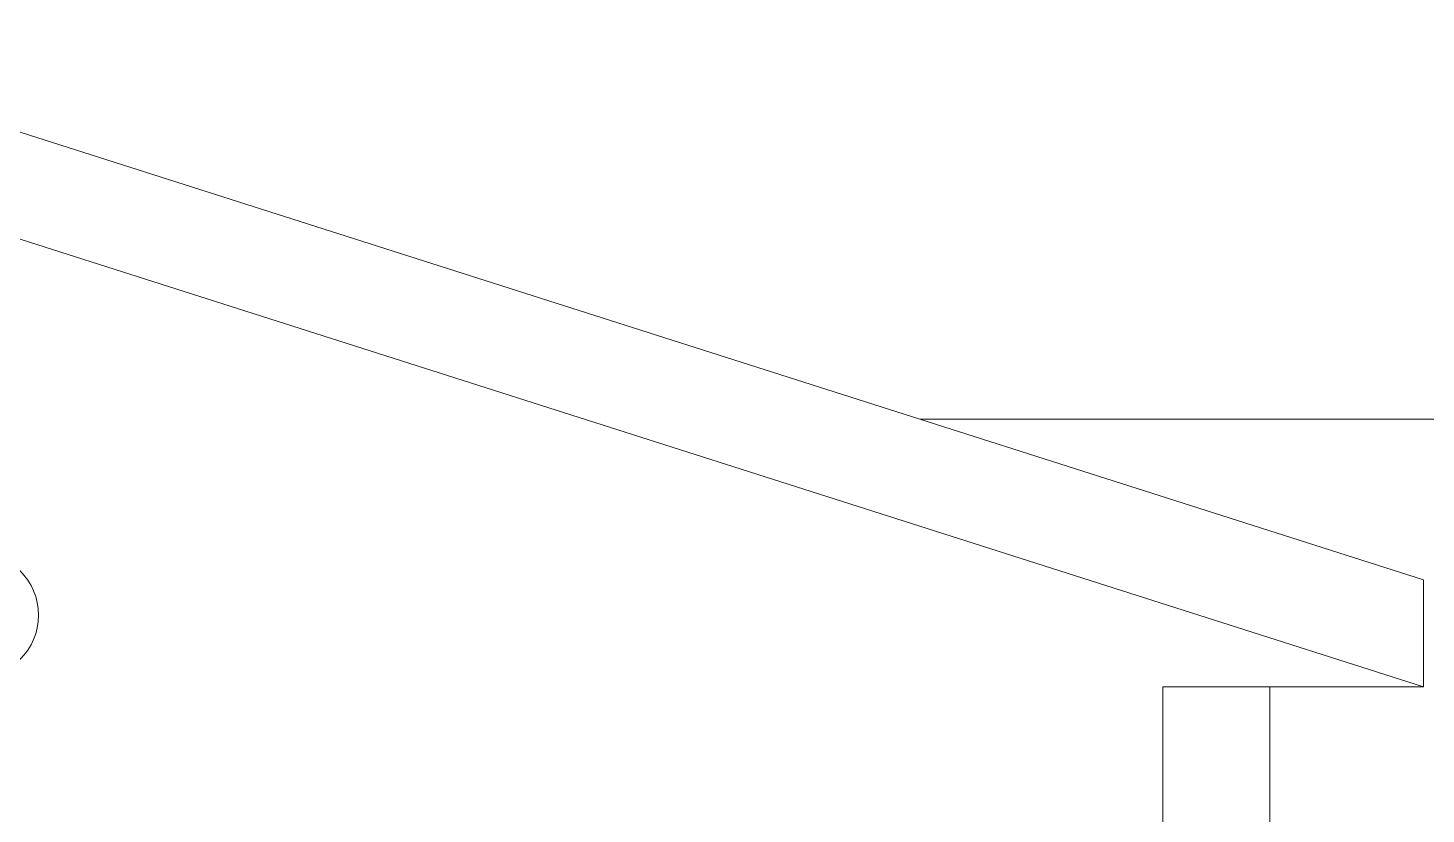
# Model space of a CAD drawing. Header units: millimetres. Extents: x 100 to 940, y 100 to 694.
# Drawn here: x 565.1 to 589.6, y 563.51 to 577.28 of the extents above; entities that cross this region are included whole.
import ezdxf

# ---------------------------------------------------------------- set-up
doc = ezdxf.new("R2010")
doc.units = ezdxf.units.MM
doc.layers.add('PAREDE', color=7, linetype='Continuous', lineweight=9)

msp = doc.modelspace()

# ---------------------------------------------------------------- linework, layer by layer
at = {"color": 4, "lineweight": 15}
msp.add_circle((564.19, 566.996), 1.095, dxfattribs=at)
at = {"layer": 'PAREDE'}
for p, q in [((589.552, 567.615), (551.33, 579.802)), ((589.552, 565.74), (551.33, 577.927)), ((684.361, 570.427), (580.731, 570.427)), ((589.552, 565.74), (589.552, 567.615)), ((586.861, 565.74), (584.986, 565.74)), ((584.986, 565.74), (584.986, 546.99)), ((586.861, 546.99), (586.861, 565.74)), ((586.861, 565.74), (589.552, 565.74))]:
    msp.add_line(p, q, dxfattribs=at)

doc.saveas('drawing.dxf')
